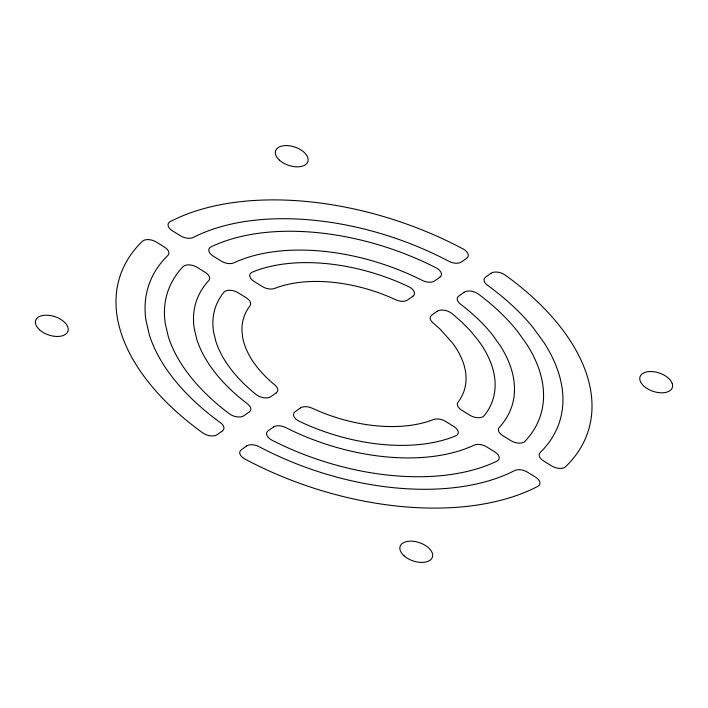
<?xml version="1.0" encoding="UTF-8"?>
<svg xmlns="http://www.w3.org/2000/svg" width="708" height="708" viewBox="0 0 708 708"><rect width="100%" height="100%" fill="white"/><g stroke="black" fill="none" stroke-linecap="round" stroke-linejoin="round"><path stroke-width="1.06" d="M222.383 430.933L217.029 434.721A10.036 5.699 18.5 0 1 202.78 432.915A246.57 140.007 18.5 0 1 142.441 241.251A10.036 5.699 18.5 0 1 156.379 242.083L164.522 247.127A10.036 5.699 18.5 0 1 167.823 255.464A216.453 122.918 18.5 0 0 145.919 320.016L149.353 334.919A216.453 122.918 18.5 0 0 220.48 422.729A10.036 5.699 18.5 0 1 222.383 430.933M249.234 411.959L243.853 415.755A10.036 5.699 18.5 0 1 229.392 413.799A196.382 111.519 18.5 0 1 168.336 336.689L165.283 323.644A196.382 111.519 18.5 0 1 183.071 266.651A10.036 5.699 18.5 0 1 197.134 267.35L205.302 272.412A10.036 5.699 18.5 0 1 208.745 280.607A166.274 94.421 18.5 0 0 194.24 328.424L196.797 339.344A166.274 94.421 18.5 0 0 247.561 403.923A10.036 5.699 18.5 0 1 249.234 411.959M276.253 392.851L270.828 396.692A10.036 5.699 18.5 0 1 256.004 394.453A146.202 83.022 18.5 0 1 215.781 341.114L213.621 332.141A146.202 83.022 18.5 0 1 223.843 292.28A10.036 5.699 18.5 0 1 238.109 292.749L246.349 297.856A10.036 5.699 18.5 0 1 250.012 305.794A116.094 65.924 18.5 0 0 241.941 330.034L242.561 336.822A116.094 65.924 18.5 0 0 274.996 385.143A10.036 5.699 18.5 0 1 276.253 392.851M412.897 296.263L407.472 300.095A10.036 5.699 18.5 0 1 395.763 299.767A116.094 65.924 18.5 0 0 274.527 288.466A10.036 5.699 18.5 0 1 262.332 286.563L254.084 281.448A10.036 5.699 18.5 0 1 252.446 272.058A146.202 83.022 18.5 0 1 408.551 286.616A10.036 5.699 18.5 0 1 412.897 296.263M439.872 277.191L434.491 280.996A10.036 5.699 18.5 0 1 422.278 280.421A166.274 94.421 18.5 0 0 233.861 262.854A10.036 5.699 18.5 0 1 221.285 261.11L213.117 256.048A10.036 5.699 18.5 0 1 211.143 246.8A196.382 111.519 18.5 0 1 435.969 267.766A10.036 5.699 18.5 0 1 439.872 277.191M466.696 258.225L461.342 262.013A10.036 5.699 18.5 0 1 448.854 261.296A216.453 122.918 18.5 0 0 193.284 237.463A10.036 5.699 18.5 0 1 180.505 235.826L172.363 230.781A10.036 5.699 18.5 0 1 170.212 221.631A246.57 140.007 18.5 0 1 463.05 248.933A10.036 5.699 18.5 0 1 466.696 258.225M246.658 445.987L241.304 449.775A10.036 5.699 18.5 0 0 244.95 459.067A246.57 140.007 18.5 0 0 537.788 486.369A10.036 5.699 18.5 0 0 535.637 477.219L527.495 472.174A10.036 5.699 18.5 0 0 514.716 470.537A216.453 122.918 18.5 0 1 259.146 446.704A10.036 5.699 18.5 0 0 246.658 445.987M273.509 427.004L268.128 430.809A10.036 5.699 18.5 0 0 272.031 440.234A196.382 111.519 18.5 0 0 496.857 461.2A10.036 5.699 18.5 0 0 494.883 451.952L486.715 446.89A10.036 5.699 18.5 0 0 474.139 445.146A166.274 94.421 18.5 0 1 285.722 427.579A10.036 5.699 18.5 0 0 273.509 427.004M300.528 407.905L295.103 411.737A10.036 5.699 18.5 0 0 299.449 421.384A146.202 83.022 18.5 0 0 455.554 435.942A10.036 5.699 18.5 0 0 453.916 426.552L445.668 421.437A10.036 5.699 18.5 0 0 433.473 419.534A116.094 65.924 18.5 0 1 312.237 408.233A10.036 5.699 18.5 0 0 300.528 407.905M437.172 311.308L431.747 315.149A10.036 5.699 18.5 0 0 433.004 322.857L440.367 329.388L452.571 343.079A116.094 65.924 18.5 0 1 457.988 402.206A10.036 5.699 18.5 0 0 461.651 410.144L469.891 415.251A10.036 5.699 18.5 0 0 484.157 415.72A146.202 83.022 18.5 0 0 477.635 339.575L470.218 330.636L461.643 321.936L451.996 313.547A10.036 5.699 18.5 0 0 437.172 311.308M464.147 292.245L458.766 296.041A10.036 5.699 18.5 0 0 460.439 304.077A166.274 94.421 18.5 0 1 492.927 335.415L500.724 346.451A166.274 94.421 18.5 0 1 499.255 427.393A10.036 5.699 18.5 0 0 502.698 435.588L510.866 440.65A10.036 5.699 18.5 0 0 524.929 441.349A196.382 111.519 18.5 0 0 527.097 344.769L517.716 331.583A196.382 111.519 18.5 0 0 478.608 294.201A10.036 5.699 18.5 0 0 464.147 292.245M490.971 273.279L485.617 277.067A10.036 5.699 18.5 0 0 487.52 285.271A216.453 122.918 18.5 0 1 533.168 327.698L544.098 342.743A216.453 122.918 18.5 0 1 540.177 452.536A10.036 5.699 18.5 0 0 543.479 460.873L551.62 465.917A10.036 5.699 18.5 0 0 565.559 466.749A246.57 140.007 18.5 0 0 505.22 275.085A10.036 5.699 18.5 0 0 490.971 273.279M672.29 383.683L670.883 380.904A17.019 9.664 18.5 0 0 643.315 373.143A17.019 9.664 18.5 0 0 652.404 391.09A17.019 9.664 18.5 0 0 672.29 383.683M39.524 329.786A17.019 9.664 18.5 0 0 67.402 332.388A17.019 9.664 18.5 0 0 48.489 315.29A17.019 9.664 18.5 0 0 39.524 329.786M279.456 160.176A17.019 9.664 18.5 0 0 307.334 162.778A17.019 9.664 18.5 0 0 288.421 145.68A17.019 9.664 18.5 0 0 279.456 160.176M403.985 555.753A17.019 9.664 18.5 0 0 431.862 558.355A17.019 9.664 18.5 0 0 412.95 541.257A17.019 9.664 18.5 0 0 403.985 555.753"/></g></svg>
